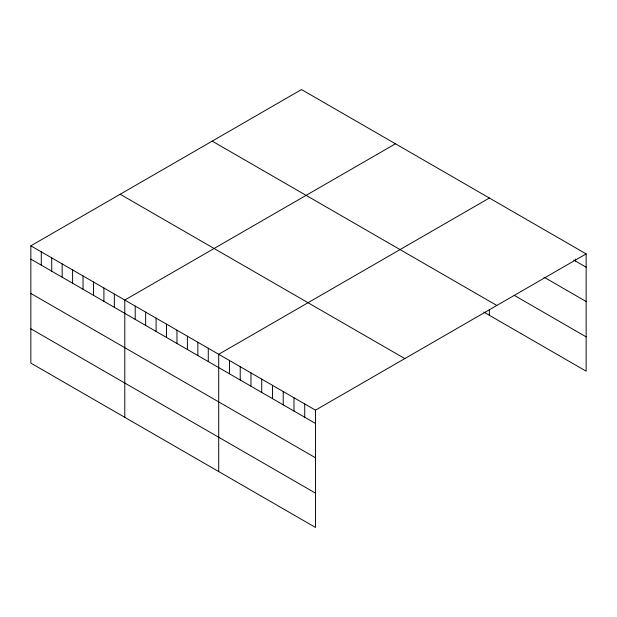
<?xml version="1.0" encoding="UTF-8"?>
<svg xmlns="http://www.w3.org/2000/svg" width="617" height="617" viewBox="0 0 617 617"><rect width="100%" height="100%" fill="white"/><g stroke="black" fill="none" stroke-linecap="round" stroke-linejoin="round"><path stroke-width="0.93" d="M586.15 253.895L315.488 410.158L315.488 527.442L30.85 363.105L30.85 245.828L301.512 89.558L586.15 253.895L586.15 371.172L483.751 312.055M395.443 143.792L124.781 300.055L124.781 417.331M489.374 198.018L218.711 354.289L218.711 471.565M573.741 260.035L586.15 267.2M543.963 277.156L586.15 301.512M514.185 295.312L586.15 336.859M212.194 141.131L496.832 305.461M120.168 194.262L404.806 358.593M30.85 245.828L315.488 410.158M30.85 259.132L315.488 423.463M30.85 293.445L315.488 457.775M30.85 328.792L315.488 493.13M575.399 259.094L575.399 260.991M489.374 309.58L489.374 315.302M304.736 403.95L304.736 417.254M293.985 397.741L293.985 411.045M283.226 391.533L283.226 404.837M272.475 385.332L272.475 398.628M261.724 379.123L261.724 392.42M250.972 372.915L250.972 386.219M240.221 366.706L240.221 380.01M229.462 360.498L229.462 373.802M208.276 348.258L208.276 361.562M197.841 342.234L197.841 355.539M187.398 336.211L187.398 349.515M176.963 330.188L176.963 343.492M166.528 324.156L166.528 337.46M156.093 318.133L156.093 331.437M145.651 312.109L145.651 325.414M135.216 306.086L135.216 319.382M114.346 294.031L114.346 307.335M103.911 288.008L103.911 301.312M93.468 281.977L93.468 295.281M83.033 275.953L83.033 289.257M72.598 269.93L72.598 283.234M62.163 263.906L62.163 277.21M51.72 257.875L51.72 271.179M41.285 251.852L41.285 265.156"/></g></svg>
